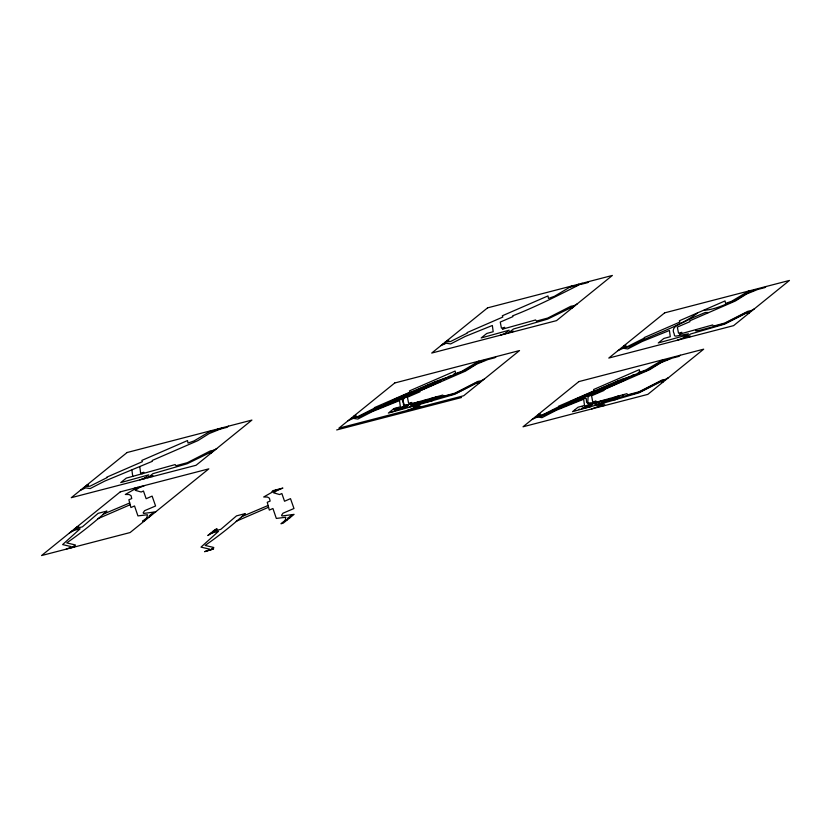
<?xml version="1.0" encoding="UTF-8"?>
<svg xmlns="http://www.w3.org/2000/svg" width="831" height="831" viewBox="0 0 831 831"><rect width="100%" height="100%" fill="white"/><g stroke="black" fill="none" stroke-linecap="round" stroke-linejoin="round"><path stroke-width="1.25" d="M144.833 520.632L142.589 521.214L146.869 517.744L147.399 514.742L137.936 515.906L134.539 505.975L130.924 507.533L128.867 499.763L131.745 498.558L131.049 495.671L129.085 494.528L125.304 494.466L138.06 487.236M279.673 488.929L273.596 492.835L279.59 494.538L281.854 493.541L284.545 501.249L290.497 498.642L293.977 508.51L282.966 513.215L281.564 515.293L282.021 515.978L294.081 514.368L283.215 523.166L280.971 523.748L285.262 520.279L285.791 517.266L276.328 518.43L272.932 508.51L269.317 510.068L267.25 502.288L270.137 501.083L269.431 498.205L267.468 497.052L263.687 496.99L276.443 489.76M598.736 406.743L599.483 405.673A32.367 6.783 -23.7 0 1 601.602 403.575A29.397 6.16 -23.7 0 1 602.911 402.495L603.15 402.308M410.327 393.053L405.331 395.639M409.029 394.818L378.541 407.2A35.826 7.51 -23.7 0 0 373.109 409.787L369.608 411.563M432.213 400.76L425.171 402.204L430.167 399.991M695.952 329.897L695.692 330.873L699.027 330.489L723.697 323.924A3.823 0.8 -23.7 0 0 724.559 323.602L745.854 312.83L750.85 311.189M615.158 399.784L616.29 399.129A7.708 1.61 -23.7 0 0 617.288 398.62L618.628 397.675L614.462 398.849A28.088 5.89 -23.7 0 1 610.816 399.825L606.661 400.978A3.023 0.634 -23.7 0 0 605.456 401.56L603.348 402.9A8.372 1.755 -23.7 0 0 602.776 403.305L598.881 406.65M392.45 411.719L400.906 408.312M396.075 408.229L395.255 409.247L404.365 407.491L408.437 405.133L403.866 405.632L403.596 403.783A49.829 10.45 -23.7 0 0 403.606 403.149L403.16 401.321A40.823 8.559 -23.7 0 1 403.066 400.885L403.18 399.171L404.811 397.634A6.638 1.392 -23.7 0 1 406.567 396.553L414.316 393.063A65.576 13.743 -23.7 0 0 416.778 391.983M77.034 526.844L78.779 526.397L74.426 528.952L82.404 526.823L98.11 513.34L106.898 511.065C94.069 522.606 80.732 533.19 66.729 542.903L75.465 544.991L72.577 546.964M370.211 411.937L370.74 411.698M374.127 408.935L374.698 408.769M379.32 406.484L379.86 406.245M385.75 404.884L386.28 404.645M390.986 402.599L391.515 402.36M395.888 399.379L395.899 399.275M401.29 397.01L401.041 397.156M401.466 398.028L402.038 397.862L401.529 398.101M406.058 394.86L406.588 394.621M406.712 395.753L407.242 395.514M411.407 392.533L411.937 392.294M411.947 393.468L412.477 393.229M393.738 409.361L394.32 409.184L393.801 409.423M416.747 390.206L417.287 389.968M422.096 387.88L422.626 387.641M422.428 388.898L422.958 388.659M398.849 409.558L404.146 408.011L406.515 405.777M401.872 407.086L402.401 406.847M402.37 406.972L406.027 406.006M427.446 385.553L428.017 385.387L427.508 385.615M402.931 408.416L403.513 408.25M405.933 405.944L406.473 405.715M432.837 383.299L433.367 383.06M438.134 380.899L438.716 380.733M438.145 382.052L438.394 381.907M415.188 405.009L415.718 404.77M418.128 402.536L418.668 402.297M448.626 377.482L449.197 377.316M419.271 403.866L419.852 403.7L419.312 403.939M422.2 401.404L422.449 401.259M453.871 375.197L454.027 375.093M430.333 399.129L430.863 398.89M427.965 401.466L427.975 401.352M431.528 400.449L432.058 400.21M434.395 397.997L434.925 397.758M435.61 399.316L436.192 399.14L435.673 399.379M438.456 396.854L438.737 396.699M553.176 410.078L553.706 409.839M554.36 410.556L554.89 410.317M559.46 408.125L560.042 407.959M564.654 405.777L565.184 405.538M574.159 400.449L574.699 400.21M575.135 401.217L575.706 401.051M580.37 398.932L580.557 398.818M584.858 395.795L585.388 395.556M586.187 396.48L585.658 396.719L586.146 396.408M590.197 393.468L590.415 393.343M590.851 394.361L591.381 394.123M595.547 391.141L596.118 390.975L595.64 391.204M574.823 410.441L575.353 410.213M575.343 410.327L574.865 410.514M601.332 389.801L601.862 389.562M578.906 409.309L579.446 409.07M581.949 406.837L582.521 406.671M606.568 387.516L607.149 387.35L606.64 387.578M586.021 405.694C601 400.293 574.179 413.558 586.665 405.549M611.585 384.171L612.125 383.932M612.333 385.106L612.343 384.992M587.081 407.034L587.61 406.795L587.143 407.097M616.934 381.845L617.464 381.606M617.049 382.946L617.63 382.779M591.163 405.892L591.693 405.653M594.144 403.43L594.684 403.191M622.835 379.362L622.554 379.518M598.206 402.277C585.471 411.127 616.488 395.888 598.746 402.048M598.787 402.121L598.258 402.36M627.53 378.385L628.101 378.209M599.338 403.617L599.909 403.45L599.421 403.679M632.973 374.864L633.502 374.625M602.278 401.155L602.849 400.989L602.34 401.217M632.775 376.1L633.347 375.934M638.322 372.537L638.852 372.298M638.842 372.413L638.364 372.61M610.411 398.88L610.982 398.714M614.473 397.748L615.002 397.509M615.678 399.067C626.543 390.425 600.055 404.458 615.761 399.129M228.556 426.158L227.133 427.3L220.34 429.066L209.1 433.605L197.913 440.607L152.166 460.488L152.385 461.298L104.737 481.097L90.215 488.566L85.707 487.88L80.441 490.269M84.513 486.976L88.418 484.847L86.538 485.335M139.816 479.892L145.041 477.929L143.94 478.822L148.749 474.844L120.744 482.603L126.281 478.116L141.987 473.815L143.888 472.288L140.595 473.14L139.805 466.721M73.762 530.458L69.409 533.014M134.84 488.067L133.656 489.033L136.866 488.192M147.773 477.825L152.883 473.68L187.162 463.76L211.801 451.69M151.886 476.755L152.997 475.862L148.874 476.932M155.698 511.844L143.638 513.444L143.181 512.769L144.584 510.691L155.584 505.986L152.115 496.107L146.152 498.714L143.462 491.007L141.197 492.014L135.204 490.311L141.291 486.395M86.393 486.488L90.07 486.166L107.012 477.638L106.773 477.171L142.381 461.683L141.852 460.426L187.515 440.565L188.024 443.079L194.059 440.918L211.323 430.624M144.511 485.564L140.096 487.361M66.22 549.146L70.365 547.536L69.389 548.325M71.092 547.878L75.247 546.268L74.271 547.058M218.117 428.858L216.704 430.011L209.911 431.777M220.34 429.066L221.763 427.913M153.455 512.426L149.165 515.885L151.408 515.303M500.272 335.246L505.497 333.283L504.396 334.176L509.195 330.198L481.191 337.957L486.737 333.48L493.188 331.714L492.347 325.482L465.183 336.462L450.662 343.92L446.154 343.234L440.897 345.623M444.969 342.33L448.875 340.201L446.995 340.689M212.154 532.983L207.802 535.538L215.416 529.378L217.171 528.921L212.819 531.476L220.797 529.357L236.503 515.874L245.28 513.6C232.451 525.13 219.124 535.725 205.122 545.427L213.858 547.515L210.96 549.488M207.781 550.86L208.758 550.06L204.603 551.68L213.64 548.792L209.485 550.413M407.439 410.369L412.623 408.416L416.362 405.32L388.357 413.08L393.904 408.592L400.365 406.826L399.524 400.604L372.35 411.574L357.839 419.042L353.32 418.357L348.064 420.746M508.229 333.179L513.34 329.045L547.619 319.114L572.258 307.044M419.51 407.232L420.621 406.338L416.497 407.408L420.507 404.157L454.786 394.237L477.773 382.509L479.425 382.167L477.69 383.569L479.248 383.164M512.343 332.109L513.444 331.216L509.33 332.286M478.947 361.101L461.683 371.395L455.648 373.555L455.139 371.041L409.475 390.902L410.005 392.159L374.397 407.647L374.625 408.114L357.694 416.643L354.016 416.965L356.042 415.323L354.162 415.812M446.849 341.842L450.527 341.531L467.458 332.992L467.23 332.525L502.838 317.047L502.308 315.79L547.972 295.919L548.481 298.443L554.516 296.272L571.78 285.989M291.837 514.95L287.557 518.419L289.801 517.838M578.573 284.223L577.161 285.365L570.367 287.131M573.909 305.704L570.814 306.275L547.733 318.055L536.452 321.098L535.569 319.956L502.443 329.18L504.718 327.331L501.436 328.193L500.262 322.075L512.841 316.653L512.613 315.853C536.577 306.494 559.492 294.776 582.219 283.278M496.18 356.634L494.757 357.777L487.963 359.543L476.724 364.082L465.537 371.083L419.78 390.965L420.008 391.775L407.429 397.197L408.603 403.315L411.885 402.453L409.61 404.302L442.736 395.068L443.619 396.221L454.9 393.167L477.981 381.398L481.087 380.827L484.328 379.05M589.002 281.512L587.59 282.654L580.796 284.42M591.579 408.977L596.772 407.024L600.512 403.928L572.507 411.688L578.054 407.211L584.505 405.445L583.663 399.212L556.5 410.192L541.978 417.661L537.47 416.975L532.214 419.354M677.348 340.243L682.542 338.29L686.281 335.194L658.277 342.964L663.824 338.477L670.274 336.711L669.433 330.478L642.27 341.458L627.748 348.927L623.24 348.241L617.973 350.62M603.659 405.84L604.76 404.946L600.636 406.027L604.656 402.775L638.935 392.855L661.912 381.117L663.574 380.775L661.829 382.187L663.387 381.782M689.429 337.116L690.53 336.223L686.406 337.293L690.426 334.041L724.705 324.121L747.682 312.383L749.333 312.041L747.599 313.453L749.157 313.048M663.096 359.719L645.822 370.013L639.787 372.174L639.278 369.66L593.614 389.521L594.144 390.778L558.546 406.255L558.775 406.723L541.843 415.261L538.156 415.573L540.192 413.931L538.311 414.42M748.866 290.985L731.592 301.279L725.556 303.44L725.048 300.926L679.384 320.787L679.914 322.044L644.316 337.531L644.544 337.988L627.602 346.527L623.925 346.849L625.961 345.197L624.071 345.696M680.319 355.242L678.906 356.395L672.113 358.151L660.874 362.7L649.686 369.702L603.929 389.583L604.158 390.383L591.568 395.805L592.742 401.924L596.035 401.061L593.75 402.91L626.886 393.686L627.769 394.829L639.039 391.785L662.12 380.016L665.226 379.435L668.467 377.669M766.089 286.508L764.676 287.661L757.882 289.417L746.633 293.966L735.445 300.967L689.699 320.849L689.927 321.659L677.338 327.071L678.512 333.2L681.804 332.338L679.519 334.176L712.655 324.952L713.528 326.095L724.809 323.051L747.89 311.282L750.995 310.701L754.236 308.935M603.607 401.955L604.895 400.739A3.345 0.696 -23.7 0 0 604.864 400.511A2.867 0.602 -23.7 0 0 604.677 400.449L603.026 400.604A27.205 5.703 -23.7 0 0 597.094 402.329A20.546 4.311 -23.7 0 1 592.887 403.586L592.711 403.617A21.211 4.446 -23.7 0 1 589.761 404.198L587.756 403.544L588.068 397.021A4.872 1.018 -23.7 0 1 589.272 396.075L622.886 380.951A9.588 2.005 -23.7 0 0 624.247 380.349L625.909 379.466A2.971 0.623 -23.7 0 0 626.397 379.123A3.511 0.738 -23.7 0 0 626.886 378.645L615.47 382.852A40.823 8.559 -23.7 0 0 614.608 383.236L613.86 383.569A69.202 14.511 -23.7 0 0 612.063 384.379L610.546 385.065A4.467 0.935 -23.7 0 1 610.089 385.262L608.915 385.729A19.788 4.145 -23.7 0 1 604.978 387.101L603.535 387.547M684.443 337.926L688.411 333.813L676.507 336.025A8.268 1.735 -23.7 0 1 675.426 336.077L674.502 335.693L674.242 334.363A95.638 20.048 -23.7 0 0 674.18 333.792C669.755 325.762 682.5 323.467 687.268 320.319A91.483 19.175 -23.7 0 1 694.612 316.933L705.259 312.498L708.344 312.518M414.067 408.135L420.33 403.783A9.411 1.974 -23.7 0 1 421.359 403.18L422.106 402.765A37.624 7.884 -23.7 0 1 424.444 401.518L435.444 397.363M69.949 547.639L71.352 546.653L62.605 544.585L80.129 528.796L72.017 530.905M208.342 550.174L209.744 549.177L200.998 547.12L218.511 531.331L210.399 533.44M413.9 408.26L415.936 406.826A6.212 1.298 -23.7 0 0 416.954 405.757L421.005 401.83L414.7 403.139M410.493 404.697L410.358 404.78M570.43 401.529L575.478 399.254M474.491 364.799L472.808 365.848A65.815 13.795 -23.7 0 1 471.447 366.689M470.762 367.105L463.303 371.312L447.774 377.264A24.255 5.079 -23.7 0 1 445.468 378.105L438.03 380.608A22.136 4.643 -23.7 0 0 435.735 381.471L411.542 391.91A101.081 21.191 -23.7 0 1 408.426 393.25L404.541 394.902A56.996 11.946 -23.7 0 0 402.173 395.94L398.226 397.685A26.696 5.599 -23.7 0 1 395.94 398.651L386.155 403.502L396.532 399.514A86.58 18.147 -23.7 0 1 399.493 398.246M471.811 366.461L465.131 370.47A5.942 1.246 -23.7 0 1 463.906 371.073L450.537 376.173A52.675 11.042 -23.7 0 0 444.46 378.572L442.715 379.289A61.442 12.881 -23.7 0 0 439.225 380.775L436.182 382.104A51.771 10.855 -23.7 0 0 433.148 383.465L430.988 384.441A39.119 8.196 -23.7 0 1 429.263 385.22L424.89 387.132A25.782 5.402 -23.7 0 1 423.592 387.693L421.878 388.399M471.104 366.897L478.292 362.711L484.608 360.239L479.58 362.139A6.98 1.465 -23.7 0 0 477.877 362.918M427.851 386.498L428.027 386.581M443.858 379.674L443.744 379.725M474.262 364.954L475.54 364.196M443.671 378.458L443.837 378.541M558.474 407.419L558.598 407.522M570.253 403.461L570.201 403.326M622.471 380.546L622.596 380.494M475.903 363.957L477.461 363.116M408.561 407.283L418.782 403.586L411.252 405.019A2.857 0.602 -23.7 0 1 411.314 404.707L416.715 402.536L421.213 401.903A3.334 0.696 -23.7 0 0 421.691 401.913L423.509 401.498A9.234 1.932 -23.7 0 0 425.077 400.999A8.746 1.839 -23.7 0 0 426.719 400.386L436.192 397.228A2.909 0.613 -23.7 0 1 436.774 397.395L430.707 399.836M595.432 404.645L595.214 404.676M474.781 383.465L472.631 384.628A31.453 6.596 -23.7 0 1 471.187 385.397L466.305 387.942A55.812 11.696 -23.7 0 1 464.82 388.711L462.825 389.729A52.55 11.021 -23.7 0 0 460.852 390.736L455.243 393.458A7.604 1.589 -23.7 0 1 453.165 394.237L442.809 396.626M473.265 384.265L477.067 382.395A4.197 0.883 -23.7 0 1 479.477 381.647L480.443 381.564M472.205 384.815L458.213 392.014A8.84 1.849 -23.7 0 1 452.947 394.299M550.745 411.812L550.091 412.155A20.931 4.384 -23.7 0 1 545.52 414.389L545.261 414.492A25.979 5.443 -23.7 0 1 544.565 414.804L543.588 415.22A3.823 0.8 -23.7 0 1 542.113 415.739A3.179 0.665 -23.7 0 1 541.5 415.884L540.077 416.019M368.902 411.916L368.195 412.269M367.479 412.623L364.279 414.191A22.105 4.633 -23.7 0 0 362.887 414.898L358.639 416.84L352.23 417.983L360.083 416.456L374.947 409.922A13.389 2.805 -23.7 0 0 376.703 409.257L400.033 399.742A7.282 1.527 -23.7 0 1 401.404 399.524L402.931 399.96L403.534 403.139A66.49 13.94 -23.7 0 0 403.586 403.596L403.648 404.043A34.414 7.219 -23.7 0 1 403.627 404.552L403.752 405.351A10.284 2.161 -23.7 0 0 404.562 405.57L414.939 403.097M401.913 407.148L399.41 409.33M475.415 383.133L476.672 382.551M414.347 403.513C432.078 397.727 400.989 412.041 414.305 403.689M449.156 376.225L449.166 376.069M417.38 391.661L418.138 391.318A57.9 12.133 -23.7 0 1 420.424 390.321L423.53 388.981A72.951 15.29 -23.7 0 0 425.939 387.932L429.866 386.197A41.373 8.674 -23.7 0 1 432.037 385.262L441.583 380.546L431.112 384.556A88.979 18.656 -23.7 0 1 428.869 385.553L403.7 395.868M621.173 380.525L616.405 382.644A60.601 12.704 -23.7 0 0 614.535 383.496L612.842 384.275A15.384 3.22 -23.7 0 1 611.647 384.805L611.19 385.002A26.228 5.495 -23.7 0 1 608.126 386.27L603.077 388.243A5.163 1.08 -23.7 0 0 601.686 388.918L600.283 389.697A8.362 1.755 -23.7 0 0 598.445 390.944M606.516 386.332L606.516 386.498M621.817 380.068L624.517 378.894M384.95 404.001L384.94 404.167M412.654 393.78L405.736 397.187A7.687 1.61 -23.7 0 0 404.188 398.278L403.045 399.701L403.232 401.851A61.432 12.881 -23.7 0 0 403.305 402.391L403.461 403.087A39.306 8.237 -23.7 0 1 403.45 403.689L403.461 405.071A5.983 1.257 -23.7 0 0 404.146 405.237L408.135 405.445L401.415 408.042M581.222 397.893L568.56 403.575A31.983 6.71 -23.7 0 1 567.189 404.167L565.309 404.967A43.534 9.12 -23.7 0 0 564.322 405.403L561.392 406.723A63.031 13.213 -23.7 0 0 560.063 407.325L557.944 408.301A41.768 8.757 -23.7 0 0 550.724 411.802M575.561 399.212L620.04 379.985A9.837 2.067 -23.7 0 1 621.661 379.372A11.364 2.379 -23.7 0 1 622.263 379.165L622.564 379.071A8.539 1.787 -23.7 0 1 623.323 378.832L624.382 378.531A11.665 2.441 -23.7 0 0 625.722 378.115A13.566 2.846 -23.7 0 0 626.345 377.908L626.584 377.825A6.98 1.465 -23.7 0 0 627.26 377.586L635.268 374.459A59.894 12.558 -23.7 0 1 639.403 372.922L641.449 372.195A38.569 8.081 -23.7 0 0 642.186 371.924L642.498 371.81A68.1 14.272 -23.7 0 0 644.108 371.218L647.848 369.743A5.017 1.049 -23.7 0 0 648.658 369.359A4.529 0.945 -23.7 0 0 649.343 369.006L651.088 368.019A29.937 6.274 -23.7 0 0 652.262 367.333L659.367 362.991A39.473 8.268 -23.7 0 1 660.136 362.545L668.675 359.065A18.884 3.958 -23.7 0 1 669.796 358.763A14.397 3.023 -23.7 0 0 667.74 359.387L665.236 360.301A8.445 1.766 -23.7 0 0 663.387 361.09L646.923 370.418A7.167 1.506 -23.7 0 1 646.082 370.771L644.659 371.322A22.292 4.674 -23.7 0 0 643.464 371.789L638.862 373.711A12.569 2.638 -23.7 0 1 636.598 374.604L636.307 374.708A9.743 2.046 -23.7 0 1 635.061 375.134L633.856 375.508A29.355 6.149 -23.7 0 0 626.096 378.24L624.735 378.801M581.461 397.789L591.423 393.738A3.002 0.634 -23.7 0 1 592.056 393.572A4.062 0.852 -23.7 0 1 593.064 393.551M403.845 396.273L400.106 397.872M382.561 405.767L381.637 406.151A31.703 6.648 -23.7 0 0 379.196 407.221L376.464 408.457A39.618 8.31 -23.7 0 0 373.753 409.725L359.272 416.684M574.076 400.968L570.596 402.235M573.556 401.404L582.136 397.852M103.179 514.212L129.709 502.963M130.176 504.729L97.861 518.721M241.572 516.737L268.101 505.487M268.569 507.253L236.253 521.245M394.445 399.254L395.192 398.953M754.974 289.863L748.96 292.377A14.148 2.971 -23.7 0 0 745.604 294.07L737.253 299.16A15.176 3.179 -23.7 0 1 733.659 301.051C724.227 304.832 714.058 309.807 704.096 310.254M453.009 394.216L452.666 394.32A10.242 2.15 -23.7 0 1 450.797 394.829L448.023 395.431M637.159 392.834L636.816 392.938A10.242 2.15 -23.7 0 1 634.936 393.437L609.497 399.804A3.885 0.81 -23.7 0 1 609.03 399.753A4.197 0.883 -23.7 0 1 608.884 399.597L609.061 399.119A8.414 1.766 -23.7 0 1 609.705 398.465M352.23 417.983L354.671 417.536A18.012 3.771 -23.7 0 1 355.668 417.318L356.115 417.235A9.058 1.901 -23.7 0 1 356.915 417.12L359.002 416.788M141.987 473.815L175.112 464.591L175.995 465.744L187.276 462.69L210.357 450.921L213.463 450.35M577.161 303.938L573.598 305.953L575.156 305.559M574.076 306.431L570.523 308.446L572.081 308.041M442.923 343.982L444.814 343.494M216.704 448.574L213.141 450.599L214.699 450.194M213.619 451.067L210.066 453.092L211.625 452.687M82.466 488.628L84.357 488.14M336.69 429.949L461.506 397.519M146.869 517.744L149.113 517.162M275.258 490.726L272.038 491.557L273.233 490.602L282.893 488.088L278.489 489.885M285.262 520.279L287.505 519.697M441.843 396.854L425.358 401.186A3.885 0.81 -23.7 0 1 424.89 401.134L424.724 400.854A6.627 1.392 -23.7 0 1 425.275 400.085M447.41 395.691L437.418 397.81A4.02 0.841 -23.7 0 1 437.033 397.706L436.826 397.353A3.698 0.779 -23.7 0 0 436.389 397.26L435.319 397.395M622.502 347.711L628.516 346.953A3.636 0.758 -23.7 0 0 629.732 346.537L633.087 345A27.963 5.859 -23.7 0 0 635.019 344.013L636.266 343.348A32.305 6.773 -23.7 0 1 642.934 340.056C661.112 331.673 681.68 325.077 697.334 313.194M591.205 406.494L581.336 408.738L591.693 404.957L592.981 403.991L592.742 403.191A19.892 4.165 -23.7 0 0 591.34 402.796L589.065 402.983A9.318 1.953 -23.7 0 1 587.714 403.097L586.613 402.526L586.26 398.589L583.964 398.423L554.994 410.067L543.9 415.365L537.636 416.622A9.442 1.984 -23.7 0 0 535.403 417.204A8.289 1.735 -23.7 0 1 538.478 416.165A6.908 1.444 -23.7 0 1 539.361 415.957L547.047 413.277A88.273 18.5 -23.7 0 0 555.804 409.091L558.172 407.938A36.876 7.728 -23.7 0 1 562.172 406.037L585.554 395.857A14.709 3.085 -23.7 0 0 594.207 391.619M419.343 390.29C423.27 386.903 434.021 383.818 440.16 380.629A2.732 0.571 -23.7 0 1 441.375 380.473L440.015 381.824L433.117 384.743A21.481 4.508 -23.7 0 0 430.593 385.833L427.446 387.256A49.922 10.46 -23.7 0 1 425.036 388.326L421.712 389.781A83.329 17.472 -23.7 0 0 419.219 390.882L415.074 392.689A61.193 12.829 -23.7 0 1 412.695 393.728M399.077 399.16L395.431 400.241A22.364 4.685 -23.7 0 1 394.216 400.76L384.088 405.102A39.68 8.32 -23.7 0 1 382.862 405.632M414.752 391.079L419.624 389.459A68.817 14.428 -23.7 0 0 422.034 388.43M131.9 470.128L132.742 476.35M663.128 380.369A6.565 1.382 -23.7 0 1 664.675 380.183M663.107 380.39A4.01 0.841 -23.7 0 0 661.092 381.055L642.363 390.622A8.84 1.849 -23.7 0 1 637.086 392.918M535.393 417.214A9.951 2.088 -23.7 0 1 540.129 415.988M570.585 402.246A2.555 0.53 -23.7 0 1 570.295 401.56M582.167 397.82A4.311 0.904 -23.7 0 1 583.809 397.634M480.536 381.564A6.565 1.382 -23.7 0 0 478.988 381.761A4.01 0.841 -23.7 0 0 476.942 382.437M426.75 401.508C436.722 400.313 435.589 394.413 426.812 401.425M390.03 401.82L390.591 401.664L390.051 401.809M390.695 411.823L391.256 411.667L390.715 411.802M417.204 391.172L417.764 391.017L417.224 391.152M407.034 407.263L407.595 407.107L407.034 407.263M454.193 373.908L454.754 373.753L454.214 373.898M423.374 402.713L423.935 402.557L423.374 402.713M426.282 400.251L426.843 400.095L426.282 400.251M596.107 392.066L596.668 391.91L596.107 392.066M600.917 388.804L601.467 388.648L600.927 388.794M606.36 400.002L606.921 399.846L606.381 399.991M618.555 396.595L619.116 396.439L618.576 396.584M622.627 395.463L623.177 395.307L622.637 395.442M127.101 452.511L71.258 497.696L196.064 465.277L251.918 420.081L127.101 452.511M120.277 491.859L41.55 555.555L130.093 532.557L208.82 468.85L120.277 491.859M394.725 382.987L338.882 428.173L463.688 395.753L519.541 350.557L394.725 382.987M487.558 307.865L431.715 353.061L556.521 320.631L612.374 275.445L487.558 307.865M578.875 381.595L523.021 426.791L647.827 394.372L703.68 349.176L578.875 381.595M664.644 312.861L608.791 358.057L733.596 325.638L789.45 280.442L664.644 312.861M434.748 382.229L388.098 402.568L391.463 401.435L391.733 402.152L388.586 403.845L435.226 383.507L431.756 384.701L431.476 383.974L434.748 382.229M618.898 380.837L572.247 401.186L575.613 400.043L575.883 400.771L572.725 402.464L619.375 382.125L615.896 383.32L615.626 382.592L618.898 380.837"/></g></svg>
